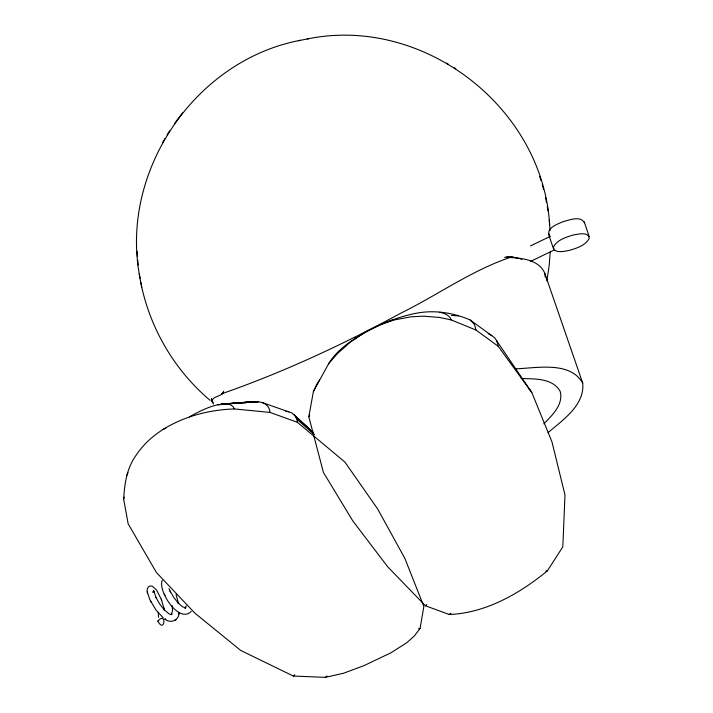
<?xml version="1.0" encoding="UTF-8"?>
<svg xmlns="http://www.w3.org/2000/svg" width="713" height="713" viewBox="0 0 713 713"><rect width="100%" height="100%" fill="white"/><g stroke="black" fill="none" stroke-linecap="round" stroke-linejoin="round"><path stroke-width="1.07" d="M158.571 617.306L158.25 612.333M550.213 251.76L549.242 265.058L546.862 280.886M165.042 619.561L165.149 618.528M123.652 499.047C124.579 484.074 126.673 468.664 135.515 456.115C139.623 449.787 144.632 444.065 150.256 439.048C154.445 435.349 158.954 432.025 163.687 429.057C184.854 416.098 209.684 409.734 234.381 408.95L269.977 412.408L297.348 422.283L344.923 462.077L377.703 509.037L404.886 558.457L423.852 606.469L420.082 628.403L414.396 635.916L406.784 642.725L390.893 652.823L364.031 665.612L343.55 673.25L325.324 677.35L293.346 676.058L240.691 650.434L194.792 613.064L156.459 572.548L128.162 523.841L123.652 499.047L124.276 497.193M178.91 613.438L179.043 612.449C179.516 619.989 170.478 624.151 164.961 619.089M178.829 613.991L179.043 612.449M213.018 402.702C209.488 395.991 222.634 397.284 223.677 391.241M373.006 328.328C387.498 321.198 402.845 315.547 418.798 312.802C436.017 310.012 454.377 313.069 470.188 319.994L494.653 337.784L531.818 392.569L551.951 441.81L564.99 494.938L562.833 546.844L547.361 570.881C519.75 593.501 485.482 613.242 449.119 614.481L425.367 605.738L387.64 566.719L352.837 520.953L323.399 472.398L308.827 416.784L313.372 391.606L316.83 384.155L319.567 380.029M186.289 605.872L185.148 607.984L185.674 607.61L184.774 607.895L185.772 607.663L185.237 607.788M308.827 416.784L309.709 414.814M126.584 475.607L127.983 472.799M300.458 40.293C194.56 60.195 118.67 172.778 140.113 278.418M313.372 391.606L328.586 363.773C337.401 349.183 352.463 339.789 366.928 331.509M171.628 614.276L172.002 613.786L171.298 614.686L172.528 610.613L172.181 605.587M162.617 142.547L165.033 138.509M167.172 134.873L169.551 130.907M191.209 611.398C179.061 624.16 157.564 590.881 162.261 580.337M221.698 394.494L223.481 391.99M182.546 112.85L174.498 123.527M328.586 363.773L337.311 353.701L350.627 341.83L365.386 331.973L381.072 324.362L394.316 319.95L410.795 316.839L423.13 316.162L439.36 317.419L451.249 319.941L476.043 330.074L498.298 346.366L531.818 392.569M152.671 592.334L153.643 590.409L156.147 597.85M171.681 614.196L171.004 614.659L168.928 613.777L163.821 609.374L164.56 610.168M293.346 676.058L294.701 674.765M543.859 423.843C552.12 415.394 563.733 404.378 560.16 391.33C552.718 378.033 534.465 378.897 521.239 378.532M425.367 605.738L426.793 604.553M325.324 677.35L327.017 675.96M548.065 432.648C562.807 419.948 584.918 405.144 582.726 383.122L544.759 273.168C538.11 258.24 518.592 257.91 504.554 257.268M449.119 614.481L450.874 613.189M189.426 416.838C200.291 410.848 211.788 404.815 224.372 403.852L258.311 401.767L261.823 402.444L291.893 412.934L313.444 432.791M367.783 331.037L372.133 328.782M355.974 337.944L355.074 337.579M530.472 245.914L550.516 236.253M530.508 261.413L554.562 249.817M163.232 429.342L165.844 428.174M386.116 322.472L393.701 319.495M221.841 393.736C283.81 372.124 343.416 344.29 401.071 313.034C438.156 294.781 472.434 269.79 511.979 256.814L519.367 258.534M307.223 38.974C422.729 15.053 542.709 106.959 549.643 224.702M298.391 40.712L309.077 38.6M418.576 628.67L420.082 628.403M244.345 402.898L249.523 401.989L258.311 401.767L221.342 404.111L254.193 401.606L217.955 404.717L249.523 401.989M545.793 571.06L547.361 570.881M515.294 368.826C536.488 368.238 569.972 360.707 582.726 383.122M185.309 607.77L182.394 606.736L178 602.877L178.74 603.661M170.559 614.463L171.601 614.454L170.46 614.437M451.391 315.404L458.512 315.912M224.372 403.852C228.222 403.665 233.106 404.779 234.381 408.95M506.738 256.609L511.979 256.814M285.788 411.348L288.72 411.784M439.645 312.258C444.261 313.105 449.538 315.137 451.249 319.941M520.24 258.783L521.925 259.3M261.823 402.444C266.377 403.594 269.897 407.658 269.977 412.408M488.209 333.684L491.845 335.538M454.021 67.628L455.803 68.724M446.516 63.065L448.112 64.045M163.188 617.797L156.049 610.105L149.837 599.678L147.136 591.3L147.324 588.697L148.661 586.674L150.042 585.997L152.395 586.193L156.584 590.123L161.254 599.196L164.445 609.882L164.115 608.296M470.188 319.994L474.466 324.531L476.043 330.074M294.326 414.618L297.018 419.36L314.46 434.582M210.085 400.341C172.305 368.452 146.655 322.695 139.258 273.801M549.518 235.192C545.623 228.124 558.092 223.891 563.101 221.645C569.197 220.139 580.81 215.371 584.357 222.75M313.212 432.434L296.02 416.775L313.025 432.729M528.716 388.656L529.982 389.868M178.09 602.975L173.687 597.298L170.104 591.104L170.621 592.111M163.928 609.481L159.516 603.715L155.96 597.485M165.033 595.533L164.302 594.098M151.103 602.209L150.372 600.792M213.445 404.075L211.725 400.644L211.485 398.638M170.264 591.433L168.999 588.635M354.717 337.356L355.377 338.737M496.64 340.377L498.298 346.366M161.254 599.196L161.744 600.462M176.058 594.687L178.33 602.726M584.205 221.725L589.196 236.636M548.457 233.846L553.457 248.757M211.333 399.022L212.233 401.936M539.661 176.405L540.944 180.647M542.219 184.863L543.52 189.203M147.475 593.216L147.217 591.915M545.632 197.831L546.47 202.376M547.263 206.529L548.119 211.146M140.907 282.571L141.744 287.107M544.759 273.168L545.249 277.17M297.018 419.36L297.348 422.283M137.065 251.359L137.44 256.154M137.734 260.245L138.108 264.986M549.268 219.96L550.062 230.254M157.84 621.05C164.658 634.312 167.047 610.711 157.84 621.05M553.431 246.965C553.867 253.988 564.616 251.208 569.17 250.45C576.505 248.258 585.409 245.664 589.223 238.427C588.795 231.413 578.047 234.185 573.484 234.951C566.158 237.135 557.254 239.737 553.431 246.965M175.576 619.918L175.104 620.292L176.129 619.481L175.576 619.918M153.848 591.942L153.696 591.291L153.821 591.915"/></g></svg>
